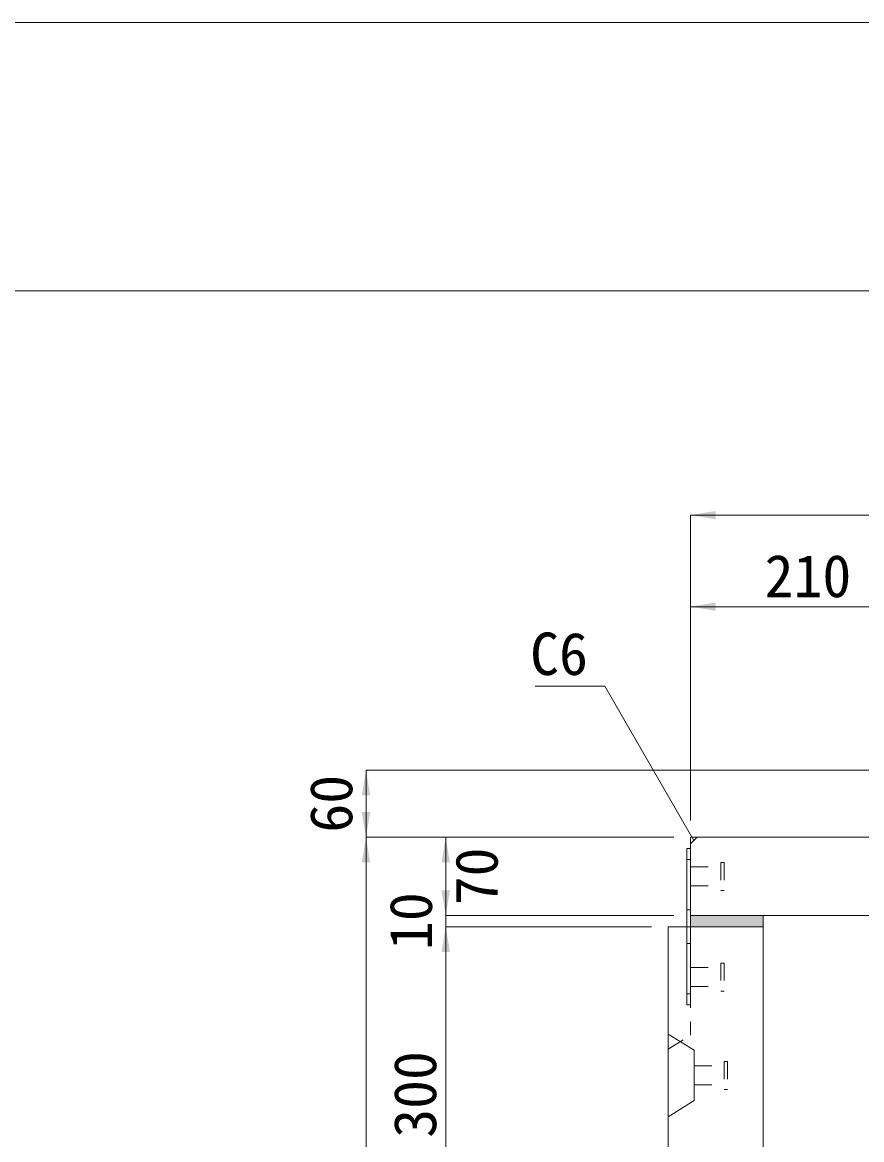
# Model space of a CAD drawing. Units: millimetres at full size; some dimension numbers follow another scale. Extents: x -3301 to 90699, y 107523 to 139162.
# Drawn here: x 18340 to 19090, y 119412 to 120411 of the extents above; entities that cross this region are included whole.
import ezdxf
from ezdxf.enums import TextEntityAlignment as Align

# ---------------------------------------------------------------- set-up
doc = ezdxf.new("R2010")
doc.units = ezdxf.units.MM
doc.header["$LTSCALE"] = 21
doc.linetypes.add('USER1', pattern=[1.35, 0.75, -0.6])
for name, color, linetype, lineweight in [('0_2', 7, 'USER1', 9), ('図枠', 7, 'Continuous', 5), ('寸法線', 7, 'Continuous', 9), ('引出線', 4, 'Continuous', 9), ('本体', 2, 'Continuous', 9), ('補助線', 8, 'Continuous', 13), ('ｲﾝｻｰﾄ', 3, 'USER1', 5)]:
    doc.layers.add(name, color=color, linetype=linetype, lineweight=lineweight)
doc.layers.add('ﾊｯﾁﾝｸﾞ', color=8, linetype='Continuous')
doc.styles.add('ＭＳ ゴシック', font='')
doc.styles.get('ＭＳ ゴシック').set_extended_font_data('MS Gothic')

# ---------------------------------------------------------------- blocks, each defined once
blk = doc.blocks.new('filled_arrow')
at = {"color": 0, "linetype": 'Continuous', "lineweight": -2}
blk.add_solid([(7.5, 1.25), (0, 0), (7.5, -1.25)], dxfattribs=at)

msp = doc.modelspace()

# ---------------------------------------------------------------- hatches: boundary and pattern name
at = {"layer": 'ﾊｯﾁﾝｸﾞ'}
msp.add_hatch(color=256, dxfattribs=at).paths.add_polyline_path([(19002.31, 119602.64), (19002.31, 119612.64), (18937.31, 119612.64), (18937.31, 119602.64)])

# ---------------------------------------------------------------- linework, layer by layer
at = {"layer": '0_2'}
for p, q in [((18937.31, 119662.64), (18934.11, 119662.64)), ((18937.31, 119617.64), (18934.11, 119617.64)), ((18937.31, 119587.64), (18934.11, 119587.64)), ((18937.31, 119542.64), (18934.11, 119542.64))]:
    msp.add_line(p, q, dxfattribs=at)
at = {"layer": '0_2', "linetype": 'Continuous', "lineweight": 13}
msp.add_line((19002.31, 119602.64), (19002.31, 119612.64), dxfattribs=at)
at = {"layer": '0_2', "linetype": 'Continuous'}
msp.add_lwpolyline([(18934.11, 119532.64), (18934.11, 119672.64), (18937.31, 119672.64), (18937.31, 119532.64)], close=True, dxfattribs=at)
at = {"layer": '図枠', "lineweight": 13}
for p, q in [((13499.21, 120411.48), (27899.21, 120411.48)), ((13499.21, 120171.48), (27899.21, 120171.48))]:
    msp.add_line(p, q, dxfattribs=at)
at = {"layer": '寸法線'}
for p, q in [((18937.31, 119970.73), (19367.31, 119970.73)), ((18937.31, 119697.64), (18937.31, 119970.73)), ((18937.31, 119888.85), (19147.31, 119888.85)), ((18937.31, 119697.64), (18937.31, 119888.85)), ((18647.2, 119682.64), (18647.2, 119742.64)), ((19139.32, 119742.64), (18647.2, 119742.64)), ((18647.2, 118652.64), (18647.2, 119682.64)), ((18922.31, 119682.64), (18647.2, 119682.64)), ((18922.31, 119682.64), (18647.2, 119682.64)), ((18718.47, 119682.64), (18718.47, 119612.64)), ((18922.31, 119682.64), (18718.47, 119682.64)), ((18718.47, 119557.64), (18718.47, 119657.64)), ((18922.31, 119612.64), (18718.47, 119612.64)), ((18922.31, 119612.64), (18718.47, 119612.64)), ((18718.47, 119602.64), (18718.47, 119302.64)), ((18902.31, 119602.64), (18718.47, 119602.64)), ((18902.31, 119602.64), (18718.47, 119602.64))]:
    msp.add_line(p, q, dxfattribs=at)
at = {"layer": '引出線'}
msp.add_lwpolyline([(18940.31, 119679.7), (18860.61, 119817.73), (18798.51, 119817.73)], dxfattribs=at)
at = {"layer": '本体', "lineweight": 20}
for p, q in [((18937.31, 119676.64), (18943.31, 119682.64)), ((18937.31, 119676.64), (18937.31, 119612.64)), ((18943.31, 119682.64), (19147.31, 119682.64)), ((19367.31, 119612.64), (18937.31, 119612.64)), ((18917.31, 119602.64), (18917.31, 118652.64)), ((19002.31, 119602.64), (18917.31, 119602.64)), ((19002.31, 119602.64), (19002.31, 119373.17))]:
    msp.add_line(p, q, dxfattribs=at)
at = {"layer": '本体', "linetype": 'USER1'}
for p in [(18937.31, 119602.64), (18917.31, 119493.14)]:
    msp.add_line(p, (18937.31, 119505.64), dxfattribs=at)
at = {"layer": '本体'}
for p, q in [((18917.31, 119506.64), (18940.51, 119492.14)), ((18940.51, 119492.14), (18940.51, 119447.14)), ((18917.31, 119432.64), (18940.51, 119447.14))]:
    msp.add_line(p, q, dxfattribs=at)
at = {"layer": '補助線'}
for p in [(18937.31, 119676.64), (18943.31, 119682.64)]:
    msp.add_line(p, (18937.31, 119682.64), dxfattribs=at)
at = {"layer": 'ｲﾝｻｰﾄ'}
for p, q in [((18937.31, 119656.14), (18937.31, 119639.14)), ((18937.31, 119656.14), (18964.31, 119656.14)), ((18964.31, 119660.14), (18964.31, 119635.14)), ((18964.31, 119660.14), (18967.31, 119660.14)), ((18967.31, 119660.14), (18967.31, 119635.14)), ((18937.31, 119639.14), (18964.31, 119639.14)), ((18964.31, 119635.14), (18967.31, 119635.14)), ((18937.31, 119566.14), (18964.31, 119566.14)), ((18964.31, 119570.14), (18964.31, 119545.14)), ((18964.31, 119570.14), (18967.31, 119570.14)), ((18967.31, 119570.14), (18967.31, 119545.14)), ((18937.31, 119549.14), (18964.31, 119549.14)), ((18964.31, 119545.14), (18967.31, 119545.14)), ((18940.51, 119478.14), (18967.51, 119478.14)), ((18967.51, 119482.14), (18967.51, 119457.14)), ((18967.51, 119482.14), (18970.51, 119482.14)), ((18970.51, 119482.14), (18970.51, 119457.14)), ((18940.51, 119461.14), (18967.51, 119461.14)), ((18967.51, 119457.14), (18970.51, 119457.14))]:
    msp.add_line(p, q, dxfattribs=at)

# ---------------------------------------------------------------- block references
at = {"layer": '寸法線', "xscale": 3, "yscale": 3}
for p in [(18937.31, 119970.73), (18937.31, 119888.85)]:
    msp.add_blockref('filled_arrow', p, dxfattribs=at)
for p, rotation in [((18647.2, 119742.64), 270), ((18647.2, 119682.64), 90), ((18647.2, 119682.64), 270), ((18718.47, 119682.64), 270), ((18718.47, 119612.64), 90), ((18718.47, 119612.64), 90), ((18718.47, 119602.64), 270), ((18718.47, 119602.64), 270)]:
    msp.add_blockref('filled_arrow', p, dxfattribs=dict(at, rotation=rotation))
at = {"layer": '引出線', "xscale": 0.075, "yscale": 0.075, "rotation": 120}
msp.add_blockref('filled_arrow', (18940.31, 119679.7), dxfattribs=at)

# ---------------------------------------------------------------- texts
at = {"layer": '寸法線', "style": 'ＭＳ ゴシック'}
msp.add_text('210', height=37.98, dxfattribs=at).set_placement((19042.31, 119916.35), align=Align.MIDDLE_CENTER)
for s, p in [('60', (18615.95, 119712.64)), ('70', (18745.97, 119647.64)), ('10', (18687.22, 119607.64)), ('300', (18690.97, 119452.64))]:
    msp.add_text(s, height=37.98, rotation=90, dxfattribs=at).set_placement(p, align=Align.MIDDLE_CENTER)
at = {"layer": '引出線', "style": 'ＭＳ ゴシック'}
msp.add_text('C6', height=37.98, dxfattribs=at).set_placement((18845.61, 119865.73), align=Align.TOP_RIGHT)

doc.saveas('drawing.dxf')
